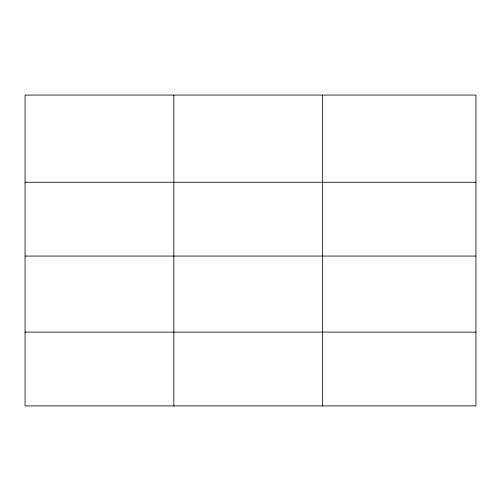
<?xml version="1.0" encoding="UTF-8"?>
<svg xmlns="http://www.w3.org/2000/svg" width="501" height="501" viewBox="0 0 501 501"><rect width="100%" height="100%" fill="white"/><g stroke="black" fill="none" stroke-linecap="round" stroke-linejoin="round"><path stroke-width="0.75" d="M475.95 256.061L475.95 95.084L25.05 95.084L25.05 405.916L475.95 405.916L475.95 256.061L25.05 256.061M25.05 182.258L475.95 182.258M25.05 332.107L475.95 332.107M322.644 95.084L322.644 405.916M173.847 95.084L173.847 405.916"/></g></svg>
